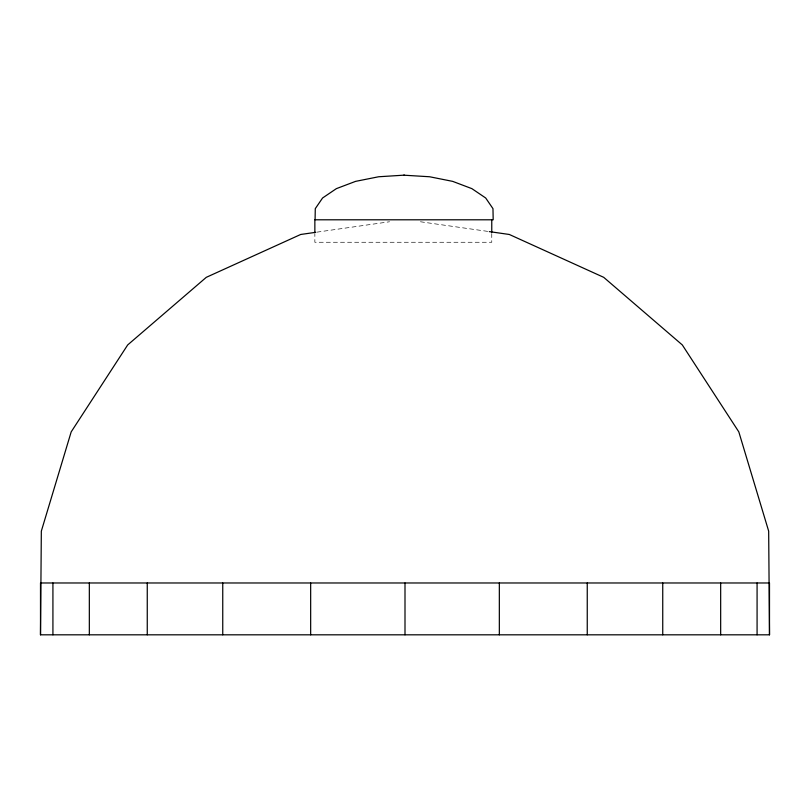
<?xml version="1.0" encoding="UTF-8"?>
<svg xmlns="http://www.w3.org/2000/svg" width="810" height="810" viewBox="0 0 810 810"><rect width="100%" height="100%" fill="white"/><g stroke="black" fill="none" stroke-linecap="round" stroke-linejoin="round"><path stroke-width="0.61" stroke-dasharray="4.05 3.04" d="M316.953 232.146L389.539 221.768M420.461 221.768L488.045 231.427M491.761 233.523L491.761 242.261L314.857 242.261L314.857 233.523"/><path stroke-width="1.21" d="M40.5 634.817L40.5 582.977L769.5 582.977L769.5 634.817L40.5 634.817L41.33 531.147L71.189 431.872L127.686 344.938L206.287 277.334L300.682 234.475L315.697 232.328M315.08 219.793L315.282 208.656L322.582 197.984L336.383 188.639L355.58 181.369L378.645 176.762L403.714 175.183L429.614 176.762L452.679 181.369L471.876 188.639L485.676 197.984L492.976 208.656L493.179 219.793L314.857 219.793L314.857 232.278M404.544 175.183L403.714 175.183M489.291 231.609L509.318 234.475L603.713 277.334L682.314 344.938L738.811 431.872L768.67 531.147L769.5 634.817M757.077 582.977L757.077 634.817M720.667 582.977L720.667 634.817M662.742 582.977L662.742 634.817M587.25 582.977L587.25 634.817M499.335 582.977L499.335 634.817M491.761 219.793L491.761 232.278M405 582.977L405 634.817M310.665 582.977L310.665 634.817M222.75 582.977L222.75 634.817M147.258 582.977L147.258 634.817M89.333 582.977L89.333 634.817M52.923 582.977L52.923 634.817"/></g></svg>
